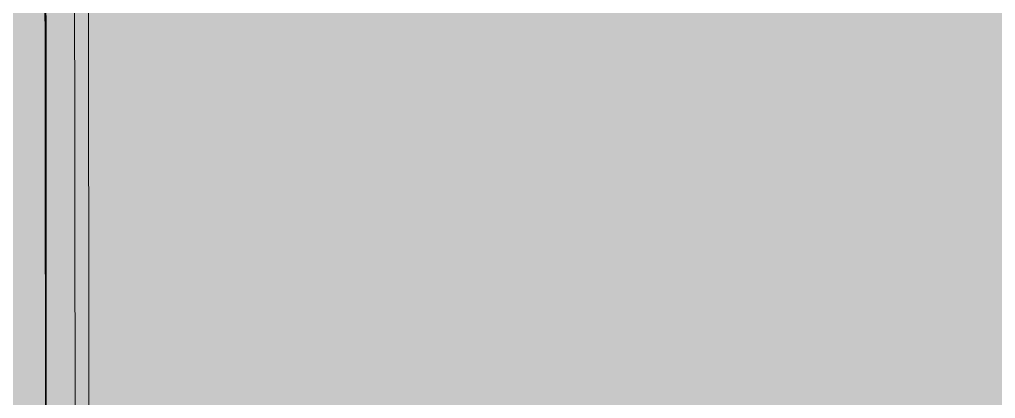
# Model space of a CAD drawing. Header units: metres. Extents: x -208 to 1512, y -277 to 123.
# Drawn here: x 825.17 to 830.83, y -27.16 to -24.96 of the extents above; entities that cross this region are included whole.
import ezdxf

# ---------------------------------------------------------------- set-up
doc = ezdxf.new("R2010")
doc.units = ezdxf.units.M
doc.header["$MEASUREMENT"] = 0
for name, color, linetype in [('220 Bodenaufbau - Außen_ Gefälle', 7, 'Continuous'), ('725 Nachbarbebauung', 7, 'Continuous'), ('840 Baulinien', 7, 'Continuous'), ('918 Lageplan Beschriftung.x', 7, 'Continuous')]:
    doc.layers.add(name, color=color, linetype=linetype)
doc.linetypes.add('Grenze Grundstück', pattern='A,0,[1,415_260415_PP_VA_1_10 Lageplan1.Shx,S=0.063492,R=0,X=0,Y=0],-8,0', length=8)

# ---------------------------------------------------------------- blocks, each defined once
blk = doc.blocks.new('Decke_123_5', base_point=(815.2949, -35.5284))
at = {"layer": '725 Nachbarbebauung', "linetype": 'Continuous', "lineweight": 0, "true_color": 0x1f1f1f}
blk.add_hatch(color=250, dxfattribs=at).paths.add_polyline_path([(815.2949, -35.5284), (824.025, -34.2212), (822.1761, -34.4982), (825.3237, -34.0269), (825.3169, -24.058), (818.7182, -25.04), (813.8645, -25.7631), (814.1318, -27.5882)])
at = {"layer": '725 Nachbarbebauung', "color": 8, "linetype": 'Continuous', "lineweight": 13, "flags": 128}
blk.add_lwpolyline([(815.2949, -35.5284), (824.025, -34.2212), (822.1761, -34.4982), (825.3237, -34.0269), (825.3169, -24.058), (818.7182, -25.04), (813.8645, -25.7631), (814.1318, -27.5882)], close=True, dxfattribs=at)
blk = doc.blocks.new('Decke_124_5', base_point=(825.4817, -21.535))
at = {"layer": '220 Bodenaufbau - Außen_ Gefälle', "color": 7, "linetype": 'Continuous', "lineweight": 13, "flags": 128}
blk.add_lwpolyline([(837.7623, -23.96), (835.0773, -23.96), (835.0773, -25.82), (833.1823, -25.82), (833.1823, -23.96), (830.7082, -23.96), (830.7082, -24.38), (828.2823, -24.38), (828.2823, -21.535), (825.4817, -21.535), (825.4927, -30.315), (826.5123, -30.315), (826.5123, -31.34), (829.2523, -31.34), (829.2523, -30.02), (834.7523, -30.02), (834.7523, -29.52), (837.6023, -29.52)], dxfattribs=at)

msp = doc.modelspace()

# ---------------------------------------------------------------- hatches: boundary and pattern name
at = {"layer": '725 Nachbarbebauung', "linetype": 'Continuous', "lineweight": 0, "true_color": 0x3b3b3b}
h = msp.add_hatch(color=250, dxfattribs=at)
h.paths.add_polyline_path([(828.4522, -24.2101), (828.4522, -21.3651), (825.3116, -21.3651), (825.3229, -30.485), (826.3424, -30.485), (826.3424, -31.5099), (829.4222, -31.5099), (829.4222, -30.19), (834.9222, -30.19), (834.9222, -29.6899), (837.7722, -29.6899), (837.7722, -28.9899), (840.0124, -28.9899), (840.0124, -30.1099), (843.1922, -30.1099), (843.1922, -28.3649), (844.1199, -28.3649), (844.1377, -24.2101), (840.7322, -24.2101), (840.7322, -21.3651), (837.5924, -21.3651), (837.5924, -23.7901), (835.2327, -23.7901), (835.2327, -25.9704), (833.0319, -25.9704), (833.0319, -23.7901), (830.4324, -23.7901), (830.4324, -24.2101)])
h.paths.add_polyline_path([(837.5222, -28.7399), (840.2624, -28.7399), (840.2624, -29.8599), (842.9422, -29.8599), (842.9422, -28.1149), (843.871, -28.1149), (843.8867, -24.4601), (840.4822, -24.4601), (840.4822, -21.6151), (837.8424, -21.6151), (837.8424, -24.0401), (835.4827, -24.0401), (835.4827, -26.2204), (832.7819, -26.2204), (832.7819, -24.0401), (830.6824, -24.0401), (830.6824, -24.4601), (828.2022, -24.4601), (828.2022, -21.6151), (825.5619, -21.6151), (825.5726, -30.235), (826.5924, -30.235), (826.5924, -31.2599), (829.1722, -31.2599), (829.1722, -29.94), (834.6722, -29.94), (834.6722, -29.4399), (837.5222, -29.4399)], flags=0)
msp.add_hatch(color=250, dxfattribs=at).paths.add_polyline_path([(828.2022, -24.4601), (828.2022, -21.6151), (825.5619, -21.6151), (825.5726, -30.235), (826.5924, -30.235), (826.5924, -31.2599), (829.1722, -31.2599), (829.1722, -29.94), (834.6722, -29.94), (834.6722, -29.4399), (837.5222, -29.4399), (837.5222, -28.7399), (840.2624, -28.7399), (840.2624, -29.8599), (842.9422, -29.8599), (842.9422, -28.1149), (843.871, -28.1149), (843.8867, -24.4601), (840.4822, -24.4601), (840.4822, -21.6151), (837.8424, -21.6151), (837.8424, -24.0401), (835.4827, -24.0401), (835.4827, -26.2204), (832.7819, -26.2204), (832.7819, -24.0401), (830.6824, -24.0401), (830.6824, -24.4601)])
at = {"layer": '918 Lageplan Beschriftung.x', "linetype": 'Continuous', "lineweight": 0, "true_color": 0x3f0000}
msp.add_hatch(color=18, dxfattribs=at).paths.add_polyline_path([(825.3114, -21.295), (830.6923, -21.295), (830.6923, -22.49), (837.5923, -22.49), (837.5923, -21.295), (844.1503, -21.295), (844.1122, -30.18), (837.7723, -30.18), (837.7723, -31.08), (834.9223, -31.08), (834.9223, -31.58), (825.3242, -31.58)])

# ---------------------------------------------------------------- linework, layer by layer
at = {"layer": '725 Nachbarbebauung', "color": 7, "linetype": 'Continuous', "lineweight": 13, "flags": 128}
for points in [[(837.5924, -23.7901), (835.2327, -23.7901), (835.2327, -25.9704), (833.0319, -25.9704), (833.0319, -23.7901), (830.4324, -23.7901), (830.4324, -24.2101), (828.4522, -24.2101), (828.4522, -21.3651), (825.3116, -21.3651), (825.3229, -30.485), (826.3424, -30.485), (826.3424, -31.5099), (829.4222, -31.5099), (829.4222, -30.19), (834.9222, -30.19), (834.9222, -29.6899), (837.7722, -29.6899)], [(837.8424, -24.0401), (835.4827, -24.0401), (835.4827, -26.2204), (832.7819, -26.2204), (832.7819, -24.0401), (830.6824, -24.0401), (830.6824, -24.4601), (828.2022, -24.4601), (828.2022, -21.6151), (825.5619, -21.6151), (825.5726, -30.235), (826.5924, -30.235), (826.5924, -31.2599), (829.1722, -31.2599), (829.1722, -29.94), (834.6722, -29.94), (834.6722, -29.4399), (837.5222, -29.4399), (837.5222, -28.7399), (840.2624, -28.7399)], [(837.8424, -24.0401), (835.4827, -24.0401), (835.4827, -26.2204), (832.7819, -26.2204), (832.7819, -24.0401), (830.6824, -24.0401), (830.6824, -24.4601), (828.2022, -24.4601), (828.2022, -21.6151), (825.5619, -21.6151), (825.5726, -30.235), (826.5924, -30.235), (826.5924, -31.2599), (829.1722, -31.2599), (829.1722, -29.94), (834.6722, -29.94), (834.6722, -29.4399), (837.5222, -29.4399), (837.5222, -28.7399), (840.2624, -28.7399)]]:
    msp.add_lwpolyline(points, dxfattribs=at)
at = {"layer": '840 Baulinien', "color": 76, "linetype": 'Grenze Grundstück', "lineweight": 13, "true_color": 0x3f7f02}
msp.add_lwpolyline([(825.2573, -0.0002), (844.2423, -0.0012), (844.2153, -11.4452), (844.1608, -19.5703), (844.1059, -31.3281), (825.3237, -34.0269), (825.3137, -12.2031)], close=True, dxfattribs=at)
at = {"layer": '918 Lageplan Beschriftung.x', "color": 1, "linetype": 'Continuous', "lineweight": 25, "true_color": 0xfb0106, "flags": 128}
msp.add_lwpolyline([(825.3114, -21.295), (830.6923, -21.295), (830.6923, -22.49), (837.5923, -22.49), (837.5923, -21.295), (844.1503, -21.295), (844.1122, -30.18), (837.7723, -30.18), (837.7723, -31.08), (834.9223, -31.08), (834.9223, -31.58), (825.3242, -31.58)], close=True, dxfattribs=at)

# ---------------------------------------------------------------- block references
at = {"layer": '220 Bodenaufbau - Außen_ Gefälle', "color": 7, "linetype": 'Continuous', "lineweight": 13}
msp.add_blockref('Decke_124_5', (825.4817, -21.535), dxfattribs=at)
at = {"layer": '725 Nachbarbebauung', "color": 8, "linetype": 'Continuous', "lineweight": 13}
msp.add_blockref('Decke_123_5', (815.2949, -35.5284), dxfattribs=at)

doc.saveas('drawing.dxf')
